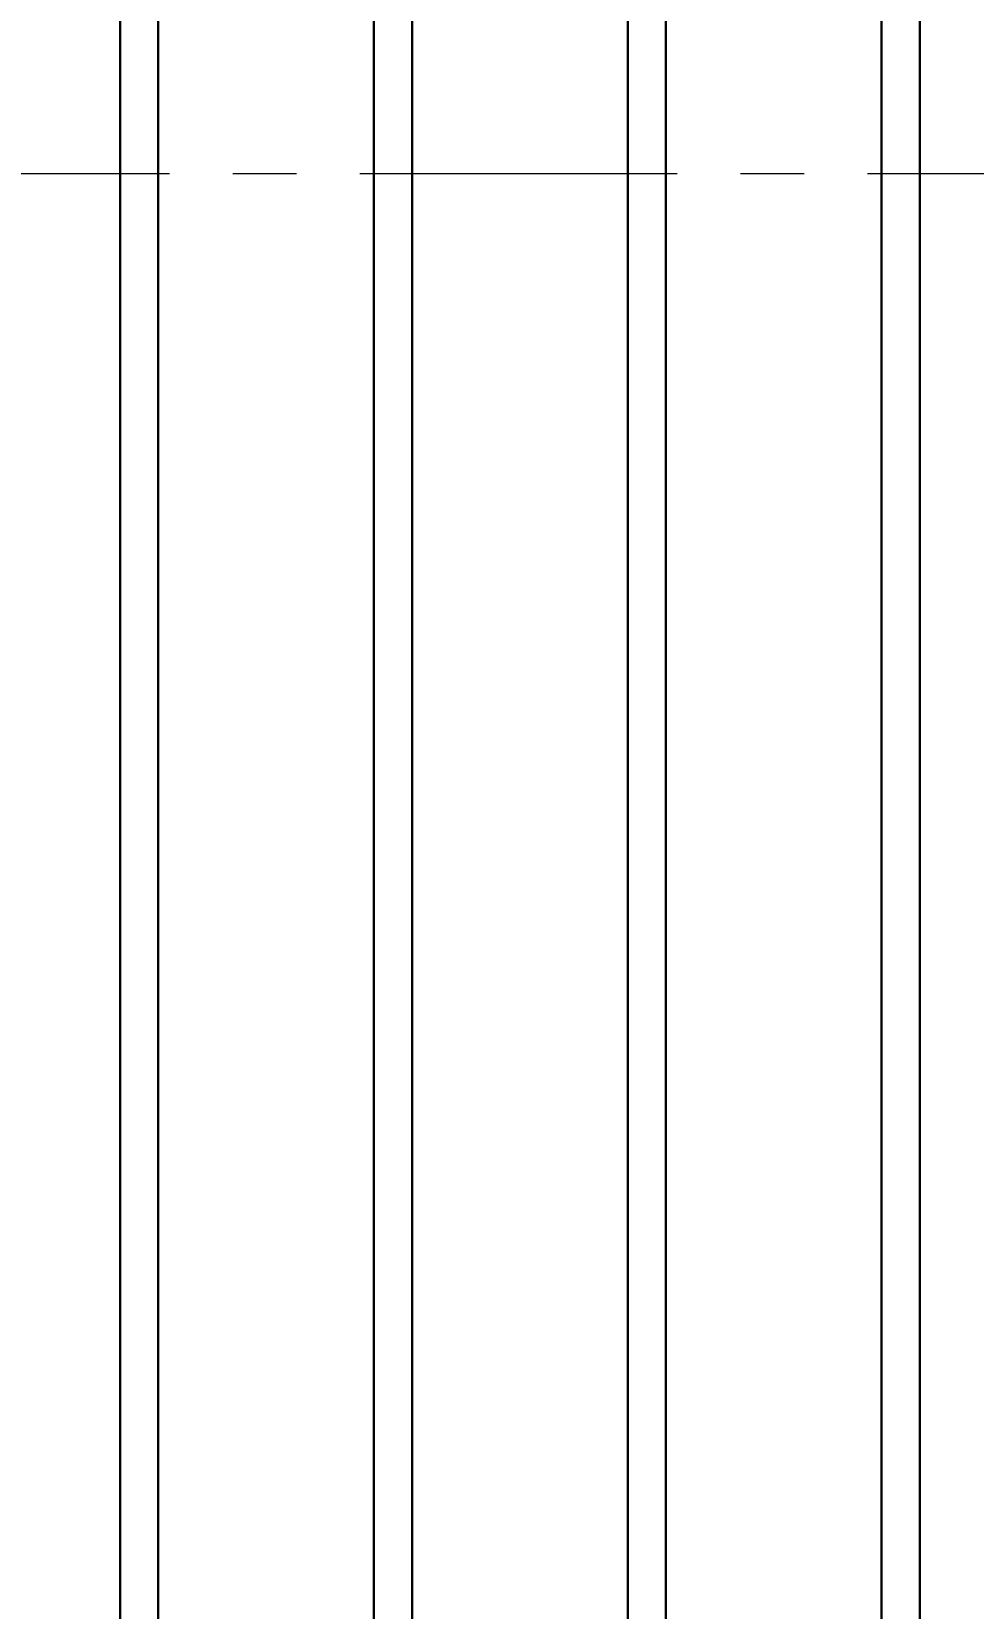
# Model space of a CAD drawing. Header units: inches. Extents: x -8900 to -5053, y -1814 to -15.
# Drawn here: x -8618.8 to -8581.7, y -636.6 to -574.5 of the extents above; entities that cross this region are included whole.
import ezdxf

# ---------------------------------------------------------------- set-up
doc = ezdxf.new("R2010")
doc.units = ezdxf.units.IN
doc.header["$LTSCALE"] = 2
doc.header["$MEASUREMENT"] = 0
doc.linetypes.add('CENTER', pattern=[2, 1.25, -0.25, 0.25, -0.25])
doc.layers.add('duong co ban', color=7, linetype='Continuous', lineweight=50)
doc.layers.add('duong tam', color=1, linetype='CENTER', lineweight=20)
doc.styles.get("Standard").update_dxf_attribs({"font": 'arial.ttf', "height": 2.5})
doc.dimstyles.new('d3', dxfattribs={"dimtxt": 4, "dimasz": 3.5, "dimexe": 1.5, "dimexo": 0, "dimgap": 1.5, "dimtad": 1, "dimtoh": 1, "dimdec": 1, "dimtxsty": 'Standard', "dimcen": 2.5, "dimadec": 0, "dimazin": 0, "dimtm": 1e-09, "dimtfac": 1, "dimtdec": 1, "dimtix": 1, "dimtmove": 0, "dimatfit": 3, "dimfxl": 0.18, "dimtolj": 1, "dimarcsym": 1})

# ---------------------------------------------------------------- blocks, each defined once
blk = doc.blocks.new('*D34')
at = {"layer": 'Defpoints', "color": 0, "lineweight": 20}
for p in [(-8560.834, -462.562), (-8776.876, -697.562), (-8560.834, -697.562)]:
    blk.add_point(p, dxfattribs=at)
at = {"layer": 'duong co ban', "color": 0, "lineweight": -2}
for p, q in [((-8560.834, -462.562), (-8778.376, -462.562)), ((-8776.876, -466.062), (-8776.876, -694.062)), ((-8560.834, -697.562), (-8778.376, -697.562))]:
    blk.add_line(p, q, dxfattribs=at)
at = {"layer": 'duong co ban', "color": 0, "lineweight": 20}
for points in [[(-8777.459, -466.062), (-8776.293, -466.062), (-8776.876, -462.562)], [(-8777.459, -694.062), (-8776.293, -694.062), (-8776.876, -697.562)]]:
    blk.add_solid(points, dxfattribs=at)
at = {"layer": 'duong co ban', "color": 0, "lineweight": 20, "insert": (-8779.652, -580.062), "char_height": 2.5, "attachment_point": 5, "rotation": 90}
blk.add_mtext('\\A1;500', dxfattribs=at)

msp = doc.modelspace()

# ---------------------------------------------------------------- linework, layer by layer
at = {"color": 7, "linetype": 'Continuous', "lineweight": 30}
for p, q in [((-8615.278, -673.562), (-8615.278, -486.562)), ((-8613.778, -673.562), (-8613.778, -486.562)), ((-8605.278, -673.562), (-8605.278, -486.562)), ((-8603.778, -673.562), (-8603.778, -486.562)), ((-8595.278, -673.562), (-8595.278, -486.562)), ((-8593.778, -673.562), (-8593.778, -486.562)), ((-8585.278, -673.562), (-8585.278, -486.562)), ((-8583.778, -673.562), (-8583.778, -486.562))]:
    msp.add_line(p, q, dxfattribs=at)
at = {"layer": 'duong tam', "ltscale": 5}
msp.add_line((-8553.334, -580.062), (-8727.923, -580.062), dxfattribs=at)

# ---------------------------------------------------------------- dimensions: what is measured, and where the dimension line sits
at = {"layer": 'duong co ban', "lineweight": 20}
dim = msp.add_linear_dim(base=(-8776.876, -697.562), p1=(-8560.834, -462.562), p2=(-8560.834, -697.562), angle=90, text='500', dimstyle='d3', dxfattribs=at)
dim.commit()
dim.dimension.update_dxf_attribs({"geometry": '*D34', "text_midpoint": (-8779.652, -580.062)})

doc.saveas('drawing.dxf')
